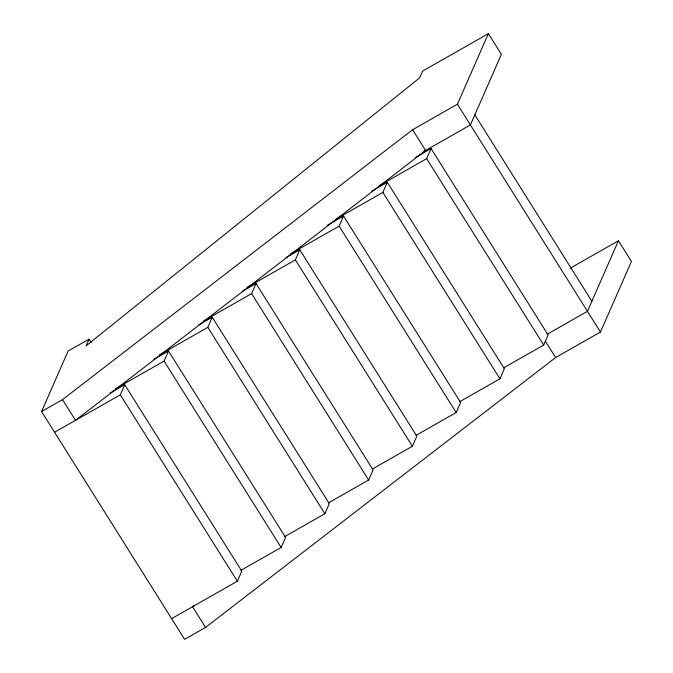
<?xml version="1.0" encoding="UTF-8"?>
<svg xmlns="http://www.w3.org/2000/svg" width="673" height="673" viewBox="0 0 673 673"><rect width="100%" height="100%" fill="white"/><g stroke="black" fill="none" stroke-linecap="round" stroke-linejoin="round"><path stroke-width="1.01" d="M570.039 268.3L618.437 240.749L631.442 261.461L600.459 332.025L555.646 357.54L205.551 627.429L184.621 639.35L41.558 411.54L68.116 351.054L89.046 339.133L91.217 342.582M89.046 339.133L86.094 345.855L419.683 77.799L422.636 71.077L488.379 33.65L501.385 54.362L470.41 124.926L423.839 151.442M54.563 432.251L120.316 394.824L124.741 384.737L241.792 571.125L237.359 581.211L171.615 618.638M115.68 388.641L164.077 361.081L168.502 351.003L285.554 537.39L281.121 547.469L240.942 570.351M159.442 354.898L207.839 327.347L212.264 317.269L329.316 503.656L324.882 513.735L284.704 536.608M203.204 321.164L251.601 293.613L256.026 283.526L373.078 469.922L368.644 480L328.466 502.874M246.966 287.43L295.363 259.879L299.788 249.792L416.839 436.18L412.406 446.266L372.228 469.14M290.728 253.696L339.125 226.136L343.55 216.058L460.601 402.446L456.168 412.524L415.99 435.406M335.398 219.44L382.887 192.402L387.312 182.324L504.363 368.711L499.93 378.79L459.752 401.663M379.16 185.698L426.648 158.668L431.073 148.582L548.125 334.977L543.691 345.056L503.513 367.929M41.558 411.54L62.496 399.627L412.591 129.729L457.404 104.222L488.379 33.65M618.437 240.749L587.453 311.321L547.124 334.279M194.211 605.439L192.545 606.718L205.551 627.429M415.544 157.423L431.073 148.582M371.782 191.157L387.312 182.324M327.112 225.413L343.55 216.058M286.092 257.591L299.788 249.792M242.33 291.325L256.026 283.526M198.569 325.067L212.264 317.269M153.89 359.323L168.502 351.003M110.128 393.057L124.741 384.737M474.835 114.847L591.887 301.235M457.404 104.222L600.459 332.025M412.591 129.729L425.597 150.441L75.502 420.331L62.496 399.627M545.349 341.144L555.646 357.54M426.648 158.668L543.691 345.056M382.887 192.402L499.93 378.79M339.125 226.136L456.168 412.524M295.363 259.879L412.406 446.266M251.601 293.613L368.644 480M207.839 327.347L324.882 513.735M164.077 361.081L281.121 547.469M120.316 394.824L237.359 581.211"/></g></svg>
